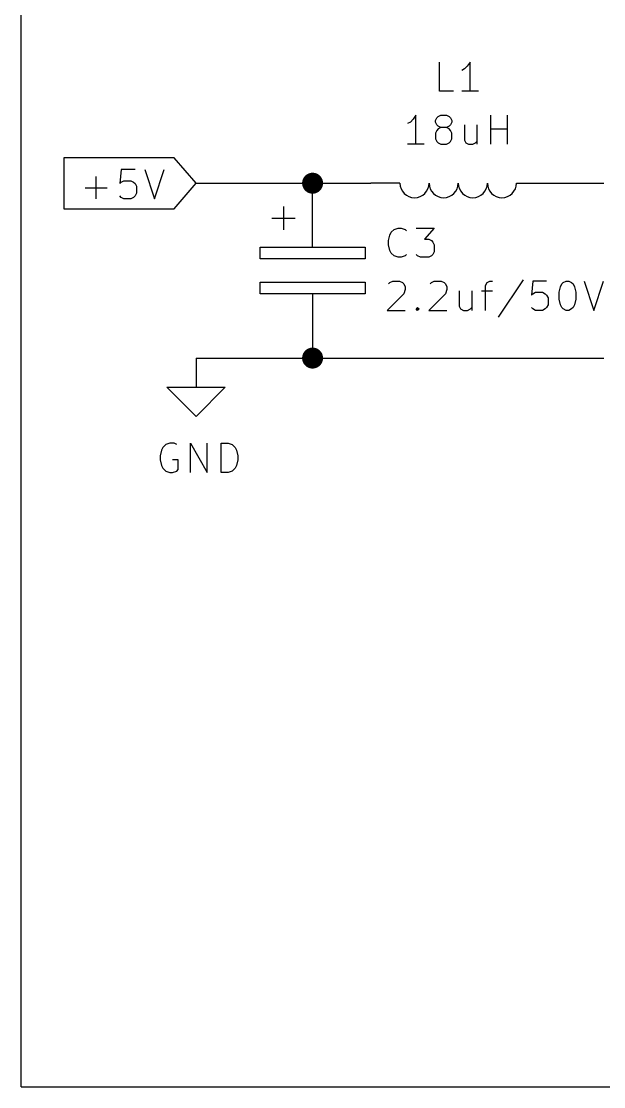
# Model space of a CAD drawing. Extents: x 0.4 to 16.1, y -11.3 to -0.4.
# Drawn here: x 8.3 to 9.3, y -3.5 to -1.672 of the extents above; entities that cross this region are included whole.
import ezdxf

# ---------------------------------------------------------------- set-up
doc = ezdxf.new("R2010")
doc.units = 0
doc.header["$MEASUREMENT"] = 0
for name, color, linetype in [('BLUE3', 171, 'CONTINUOUS'), ('CYAN2', 4, 'CONTINUOUS'), ('GREEN3', 91, 'CONTINUOUS'), ('RED2', 1, 'CONTINUOUS')]:
    doc.layers.add(name, color=color, linetype=linetype)

msp = doc.modelspace()

# ---------------------------------------------------------------- linework, layer by layer
at = {"layer": 'BLUE3', "linetype": 'CONTINUOUS'}
for q in [(8.3, -1.15), (14.1, -3.5)]:
    msp.add_line((8.3, -3.5), q, dxfattribs=at)
at = {"layer": 'CYAN2', "linetype": 'CONTINUOUS'}
for p, q in [((9.01785, -1.79213), (9.01785, -1.74213)), ((9.01785, -1.79213), (9.01785, -1.74213)), ((9.06071, -1.75404), (9.05595, -1.75642)), ((9.06071, -1.75404), (9.05595, -1.75642)), ((9.06548, -1.74928), (9.06071, -1.75404)), ((9.06548, -1.74928), (9.06071, -1.75404)), ((9.07024, -1.74213), (9.06548, -1.74928)), ((9.07024, -1.74213), (9.06548, -1.74928)), ((9.07024, -1.79213), (9.07024, -1.74213)), ((9.07024, -1.79213), (9.07024, -1.74213)), ((9.04167, -1.79213), (9.01785, -1.79213)), ((9.04167, -1.79213), (9.01785, -1.79213)), ((9.08452, -1.79213), (9.05595, -1.79213)), ((9.08452, -1.79213), (9.05595, -1.79213)), ((8.96786, -1.84504), (8.9631, -1.84742)), ((8.96786, -1.84504), (8.9631, -1.84742)), ((8.97262, -1.84028), (8.96786, -1.84504)), ((8.97262, -1.84028), (8.96786, -1.84504)), ((8.97738, -1.83313), (8.97262, -1.84028)), ((8.97738, -1.83313), (8.97262, -1.84028)), ((8.97738, -1.88313), (8.97738, -1.83313)), ((8.97738, -1.88313), (8.97738, -1.83313)), ((9.01072, -1.84265), (9.01309, -1.83789)), ((9.01072, -1.84265), (9.01309, -1.83789)), ((9.01072, -1.84504), (9.01072, -1.84265)), ((9.01072, -1.84504), (9.01072, -1.84265)), ((9.01309, -1.8498), (9.01072, -1.84504)), ((9.01309, -1.8498), (9.01072, -1.84504)), ((9.01309, -1.83789), (9.01548, -1.83551)), ((9.01309, -1.83789), (9.01548, -1.83551)), ((9.01548, -1.83551), (9.02024, -1.83313)), ((9.01548, -1.83551), (9.02024, -1.83313)), ((9.02024, -1.83313), (9.02976, -1.83313)), ((9.02024, -1.83313), (9.02976, -1.83313)), ((9.02976, -1.83313), (9.03452, -1.83551)), ((9.02976, -1.83313), (9.03452, -1.83551)), ((9.03452, -1.83551), (9.03691, -1.83789)), ((9.03452, -1.83551), (9.03691, -1.83789)), ((9.03691, -1.83789), (9.03929, -1.84265)), ((9.03691, -1.83789), (9.03929, -1.84265)), ((9.03929, -1.84504), (9.03691, -1.8498)), ((9.03929, -1.84504), (9.03691, -1.8498)), ((9.03929, -1.84265), (9.03929, -1.84504)), ((9.03929, -1.84265), (9.03929, -1.84504)), ((9.10595, -1.88313), (9.10595, -1.83313)), ((9.10595, -1.88313), (9.10595, -1.83313)), ((9.13452, -1.88313), (9.13452, -1.83313)), ((9.13452, -1.88313), (9.13452, -1.83313)), ((9.01309, -1.85932), (9.01072, -1.86408)), ((9.01309, -1.85932), (9.01072, -1.86408)), ((9.01072, -1.86408), (9.01072, -1.87361)), ((9.01072, -1.86408), (9.01072, -1.87361)), ((9.01548, -1.85218), (9.01309, -1.8498)), ((9.01548, -1.85218), (9.01309, -1.8498)), ((9.01548, -1.85694), (9.01309, -1.85932)), ((9.01548, -1.85694), (9.01309, -1.85932)), ((9.02024, -1.85456), (9.01548, -1.85218)), ((9.02024, -1.85456), (9.01548, -1.85218)), ((9.02024, -1.85456), (9.01548, -1.85694)), ((9.02024, -1.85456), (9.01548, -1.85694)), ((9.02976, -1.85456), (9.02024, -1.85456)), ((9.02976, -1.85456), (9.02024, -1.85456)), ((9.03452, -1.85218), (9.02976, -1.85456)), ((9.03452, -1.85218), (9.02976, -1.85456)), ((9.03452, -1.85694), (9.02976, -1.85456)), ((9.03452, -1.85694), (9.02976, -1.85456)), ((9.03691, -1.8498), (9.03452, -1.85218)), ((9.03691, -1.8498), (9.03452, -1.85218)), ((9.03691, -1.85932), (9.03452, -1.85694)), ((9.03691, -1.85932), (9.03452, -1.85694)), ((9.03929, -1.86408), (9.03691, -1.85932)), ((9.03929, -1.86408), (9.03691, -1.85932)), ((9.03929, -1.87361), (9.03929, -1.86408)), ((9.03929, -1.87361), (9.03929, -1.86408)), ((9.06071, -1.8498), (9.06071, -1.87599)), ((9.06071, -1.8498), (9.06071, -1.87599)), ((9.08214, -1.8498), (9.08214, -1.88313)), ((9.08214, -1.8498), (9.08214, -1.88313)), ((9.10595, -1.85694), (9.13452, -1.85694)), ((9.10595, -1.85694), (9.13452, -1.85694)), ((9.01072, -1.87361), (9.01309, -1.87837)), ((9.01072, -1.87361), (9.01309, -1.87837)), ((9.01309, -1.87837), (9.01548, -1.88075)), ((9.01309, -1.87837), (9.01548, -1.88075)), ((9.01548, -1.88075), (9.02024, -1.88313)), ((9.01548, -1.88075), (9.02024, -1.88313)), ((9.02976, -1.88313), (9.03452, -1.88075)), ((9.02976, -1.88313), (9.03452, -1.88075)), ((9.03452, -1.88075), (9.03691, -1.87837)), ((9.03452, -1.88075), (9.03691, -1.87837)), ((9.03691, -1.87837), (9.03929, -1.87361)), ((9.03691, -1.87837), (9.03929, -1.87361)), ((9.06071, -1.87599), (9.06309, -1.88075)), ((9.06071, -1.87599), (9.06309, -1.88075)), ((9.06309, -1.88075), (9.06786, -1.88313)), ((9.06309, -1.88075), (9.06786, -1.88313)), ((9.075, -1.88313), (9.07976, -1.88075)), ((9.075, -1.88313), (9.07976, -1.88075)), ((9.07976, -1.88075), (9.08214, -1.87837)), ((9.07976, -1.88075), (9.08214, -1.87837)), ((8.99167, -1.88313), (8.9631, -1.88313)), ((8.99167, -1.88313), (8.9631, -1.88313)), ((9.02024, -1.88313), (9.02976, -1.88313)), ((9.02024, -1.88313), (9.02976, -1.88313)), ((9.06786, -1.88313), (9.075, -1.88313)), ((9.06786, -1.88313), (9.075, -1.88313)), ((8.93986, -2.02951), (8.947, -2.02713)), ((8.93986, -2.02951), (8.947, -2.02713)), ((8.947, -2.02713), (8.95176, -2.02713)), ((8.947, -2.02713), (8.95176, -2.02713)), ((8.95176, -2.02713), (8.95891, -2.02951)), ((8.95176, -2.02713), (8.95891, -2.02951)), ((8.97796, -2.02713), (9.00891, -2.02713)), ((8.97796, -2.02713), (9.00891, -2.02713)), ((9.00891, -2.02713), (8.99224, -2.04618)), ((9.00891, -2.02713), (8.99224, -2.04618)), ((8.93034, -2.04856), (8.93272, -2.03904)), ((8.93034, -2.04856), (8.93272, -2.03904)), ((8.93272, -2.03904), (8.9351, -2.03428)), ((8.93272, -2.03904), (8.9351, -2.03428)), ((8.9351, -2.03428), (8.93986, -2.02951)), ((8.9351, -2.03428), (8.93986, -2.02951)), ((8.95891, -2.02951), (8.96129, -2.03189)), ((8.95891, -2.02951), (8.96129, -2.03189)), ((8.99224, -2.04618), (8.99939, -2.04618)), ((8.99224, -2.04618), (8.99939, -2.04618)), ((8.99939, -2.04618), (9.00415, -2.04856)), ((8.99939, -2.04618), (9.00415, -2.04856)), ((8.93034, -2.0557), (8.93034, -2.04856)), ((8.93034, -2.0557), (8.93034, -2.04856)), ((8.93272, -2.06522), (8.93034, -2.0557)), ((8.93272, -2.06522), (8.93034, -2.0557)), ((8.9351, -2.06999), (8.93272, -2.06522)), ((8.9351, -2.06999), (8.93272, -2.06522)), ((9.00415, -2.04856), (9.00653, -2.05094)), ((9.00415, -2.04856), (9.00653, -2.05094)), ((9.00653, -2.05094), (9.00891, -2.0557)), ((9.00653, -2.05094), (9.00891, -2.0557)), ((9.00891, -2.0557), (9.00891, -2.06761)), ((9.00891, -2.0557), (9.00891, -2.06761)), ((8.93986, -2.07475), (8.9351, -2.06999)), ((8.93986, -2.07475), (8.9351, -2.06999)), ((8.947, -2.07713), (8.93986, -2.07475)), ((8.947, -2.07713), (8.93986, -2.07475)), ((8.95176, -2.07713), (8.947, -2.07713)), ((8.95176, -2.07713), (8.947, -2.07713)), ((8.95891, -2.07475), (8.95176, -2.07713)), ((8.95891, -2.07475), (8.95176, -2.07713)), ((8.96129, -2.07237), (8.95891, -2.07475)), ((8.96129, -2.07237), (8.95891, -2.07475)), ((8.98034, -2.07475), (8.97796, -2.07237)), ((8.98034, -2.07475), (8.97796, -2.07237)), ((8.9851, -2.07713), (8.98034, -2.07475)), ((8.9851, -2.07713), (8.98034, -2.07475)), ((8.99939, -2.07713), (8.9851, -2.07713)), ((8.99939, -2.07713), (8.9851, -2.07713)), ((9.00415, -2.07475), (8.99939, -2.07713)), ((9.00415, -2.07475), (8.99939, -2.07713)), ((9.00653, -2.07237), (9.00415, -2.07475)), ((9.00653, -2.07237), (9.00415, -2.07475)), ((9.00891, -2.06761), (9.00653, -2.07237)), ((9.00891, -2.06761), (9.00653, -2.07237)), ((8.93272, -2.12051), (8.93748, -2.11813)), ((8.93272, -2.12051), (8.93748, -2.11813)), ((8.93748, -2.11813), (8.94939, -2.11813)), ((8.93748, -2.11813), (8.94939, -2.11813)), ((8.94939, -2.11813), (8.95415, -2.12051)), ((8.94939, -2.11813), (8.95415, -2.12051)), ((9.00415, -2.12051), (9.00891, -2.11813)), ((9.00415, -2.12051), (9.00891, -2.11813)), ((9.00891, -2.11813), (9.02081, -2.11813)), ((9.00891, -2.11813), (9.02081, -2.11813)), ((9.02081, -2.11813), (9.02557, -2.12051)), ((9.02081, -2.11813), (9.02557, -2.12051)), ((9.09938, -2.12051), (9.10415, -2.11813)), ((9.09938, -2.12051), (9.10415, -2.11813)), ((9.10415, -2.11813), (9.10891, -2.11813)), ((9.10415, -2.11813), (9.10891, -2.11813)), ((9.16129, -2.11575), (9.11843, -2.18004)), ((9.16129, -2.11575), (9.11843, -2.18004)), ((9.17795, -2.11813), (9.17557, -2.14194)), ((9.17795, -2.11813), (9.17557, -2.14194)), ((9.20176, -2.11813), (9.17795, -2.11813)), ((9.20176, -2.11813), (9.17795, -2.11813)), ((9.23033, -2.12051), (9.23509, -2.11813)), ((9.23033, -2.12051), (9.23509, -2.11813)), ((9.23509, -2.11813), (9.23986, -2.11813)), ((9.23509, -2.11813), (9.23986, -2.11813)), ((9.23986, -2.11813), (9.24462, -2.12051)), ((9.23986, -2.11813), (9.24462, -2.12051)), ((9.26605, -2.11813), (9.28271, -2.16813)), ((9.26605, -2.11813), (9.28271, -2.16813)), ((9.28271, -2.16813), (9.29938, -2.11813)), ((9.28271, -2.16813), (9.29938, -2.11813)), ((8.93034, -2.12289), (8.93272, -2.12051)), ((8.93034, -2.12289), (8.93272, -2.12051)), ((8.95415, -2.12051), (8.95653, -2.12289)), ((8.95415, -2.12051), (8.95653, -2.12289)), ((8.95653, -2.12289), (8.95891, -2.12765)), ((8.95653, -2.12289), (8.95891, -2.12765)), ((8.95891, -2.13242), (8.95653, -2.13956)), ((8.95891, -2.13242), (8.95653, -2.13956)), ((8.95891, -2.12765), (8.95891, -2.13242)), ((8.95891, -2.12765), (8.95891, -2.13242)), ((9.00177, -2.12289), (9.00415, -2.12051)), ((9.00177, -2.12289), (9.00415, -2.12051)), ((9.02557, -2.12051), (9.02796, -2.12289)), ((9.02557, -2.12051), (9.02796, -2.12289)), ((9.02796, -2.12289), (9.03034, -2.12765)), ((9.02796, -2.12289), (9.03034, -2.12765)), ((9.03034, -2.13242), (9.02796, -2.13956)), ((9.03034, -2.13242), (9.02796, -2.13956)), ((9.03034, -2.12765), (9.03034, -2.13242)), ((9.03034, -2.12765), (9.03034, -2.13242)), ((9.05176, -2.1348), (9.05176, -2.16099)), ((9.05176, -2.1348), (9.05176, -2.16099)), ((9.07319, -2.1348), (9.07319, -2.16813)), ((9.07319, -2.1348), (9.07319, -2.16813)), ((9.08986, -2.1348), (9.10891, -2.1348)), ((9.08986, -2.1348), (9.10891, -2.1348)), ((9.097, -2.12528), (9.09938, -2.12051)), ((9.097, -2.12528), (9.09938, -2.12051)), ((9.097, -2.16813), (9.097, -2.12528)), ((9.097, -2.16813), (9.097, -2.12528)), ((9.17795, -2.13956), (9.18272, -2.13718)), ((9.17795, -2.13956), (9.18272, -2.13718)), ((9.18272, -2.13718), (9.19462, -2.13718)), ((9.18272, -2.13718), (9.19462, -2.13718)), ((9.19462, -2.13718), (9.19938, -2.13956)), ((9.19462, -2.13718), (9.19938, -2.13956)), ((9.22319, -2.13718), (9.22557, -2.12765)), ((9.22319, -2.13718), (9.22557, -2.12765)), ((9.22319, -2.14908), (9.22319, -2.13718)), ((9.22319, -2.14908), (9.22319, -2.13718)), ((9.22557, -2.12765), (9.22795, -2.12289)), ((9.22557, -2.12765), (9.22795, -2.12289)), ((9.22795, -2.12289), (9.23033, -2.12051)), ((9.22795, -2.12289), (9.23033, -2.12051)), ((9.24462, -2.12051), (9.247, -2.12289)), ((9.24462, -2.12051), (9.247, -2.12289)), ((9.247, -2.12289), (9.24938, -2.12765)), ((9.247, -2.12289), (9.24938, -2.12765)), ((9.24938, -2.12765), (9.25176, -2.13718)), ((9.24938, -2.12765), (9.25176, -2.13718)), ((9.25176, -2.13718), (9.25176, -2.14908)), ((9.25176, -2.13718), (9.25176, -2.14908)), ((8.95653, -2.13956), (8.92796, -2.16813)), ((8.95653, -2.13956), (8.92796, -2.16813)), ((9.02796, -2.13956), (8.99939, -2.16813)), ((9.02796, -2.13956), (8.99939, -2.16813)), ((9.17557, -2.14194), (9.17795, -2.13956)), ((9.17557, -2.14194), (9.17795, -2.13956)), ((9.19938, -2.13956), (9.20176, -2.14194)), ((9.19938, -2.13956), (9.20176, -2.14194)), ((9.20176, -2.14194), (9.20415, -2.1467)), ((9.20176, -2.14194), (9.20415, -2.1467)), ((9.20415, -2.1467), (9.20415, -2.15861)), ((9.20415, -2.1467), (9.20415, -2.15861)), ((9.22557, -2.15861), (9.22319, -2.14908)), ((9.22557, -2.15861), (9.22319, -2.14908)), ((9.25176, -2.14908), (9.24938, -2.15861)), ((9.25176, -2.14908), (9.24938, -2.15861)), ((8.92796, -2.16813), (8.95891, -2.16813)), ((8.92796, -2.16813), (8.95891, -2.16813)), ((8.97796, -2.16575), (8.98033, -2.16337)), ((8.97796, -2.16575), (8.98033, -2.16337)), ((8.98033, -2.16813), (8.97796, -2.16575)), ((8.98033, -2.16813), (8.97796, -2.16575)), ((8.98033, -2.16337), (8.98272, -2.16575)), ((8.98033, -2.16337), (8.98033, -2.16813)), ((8.98033, -2.16337), (8.98272, -2.16575)), ((8.98033, -2.16337), (8.98033, -2.16813)), ((8.98272, -2.16575), (8.98033, -2.16813)), ((8.98272, -2.16575), (8.98033, -2.16813)), ((8.99939, -2.16813), (9.03034, -2.16813)), ((8.99939, -2.16813), (9.03034, -2.16813)), ((9.05176, -2.16099), (9.05415, -2.16575)), ((9.05176, -2.16099), (9.05415, -2.16575)), ((9.05415, -2.16575), (9.05891, -2.16813)), ((9.05415, -2.16575), (9.05891, -2.16813)), ((9.05891, -2.16813), (9.06605, -2.16813)), ((9.05891, -2.16813), (9.06605, -2.16813)), ((9.06605, -2.16813), (9.07081, -2.16575)), ((9.06605, -2.16813), (9.07081, -2.16575)), ((9.07081, -2.16575), (9.07319, -2.16337)), ((9.07081, -2.16575), (9.07319, -2.16337)), ((9.17795, -2.16575), (9.17557, -2.16337)), ((9.17795, -2.16575), (9.17557, -2.16337)), ((9.18272, -2.16813), (9.17795, -2.16575)), ((9.18272, -2.16813), (9.17795, -2.16575)), ((9.19462, -2.16813), (9.18272, -2.16813)), ((9.19462, -2.16813), (9.18272, -2.16813)), ((9.19938, -2.16575), (9.19462, -2.16813)), ((9.19938, -2.16575), (9.19462, -2.16813)), ((9.20176, -2.16337), (9.19938, -2.16575)), ((9.20176, -2.16337), (9.19938, -2.16575)), ((9.20415, -2.15861), (9.20176, -2.16337)), ((9.20415, -2.15861), (9.20176, -2.16337)), ((9.22795, -2.16337), (9.22557, -2.15861)), ((9.22795, -2.16337), (9.22557, -2.15861)), ((9.23033, -2.16575), (9.22795, -2.16337)), ((9.23033, -2.16575), (9.22795, -2.16337)), ((9.23509, -2.16813), (9.23033, -2.16575)), ((9.23509, -2.16813), (9.23033, -2.16575)), ((9.23986, -2.16813), (9.23509, -2.16813)), ((9.23986, -2.16813), (9.23509, -2.16813)), ((9.24462, -2.16575), (9.23986, -2.16813)), ((9.24462, -2.16575), (9.23986, -2.16813)), ((9.247, -2.16337), (9.24462, -2.16575)), ((9.247, -2.16337), (9.24462, -2.16575)), ((9.24938, -2.15861), (9.247, -2.16337)), ((9.24938, -2.15861), (9.247, -2.16337)), ((8.54071, -2.40804), (8.53833, -2.41756)), ((8.54309, -2.40328), (8.54071, -2.40804)), ((8.54786, -2.39851), (8.54309, -2.40328)), ((8.555, -2.39613), (8.54786, -2.39851)), ((8.56214, -2.39613), (8.555, -2.39613)), ((8.56691, -2.39851), (8.56214, -2.39613)), ((8.59071, -2.44613), (8.59071, -2.39613)), ((8.59071, -2.39613), (8.61928, -2.44613)), ((8.61928, -2.44613), (8.61928, -2.39613)), ((8.64309, -2.44613), (8.64309, -2.39613)), ((8.64309, -2.39613), (8.655, -2.39613)), ((8.655, -2.39613), (8.66214, -2.39851)), ((8.66214, -2.39851), (8.66691, -2.40328)), ((8.66691, -2.40328), (8.66929, -2.40804)), ((8.66929, -2.40804), (8.67167, -2.41756)), ((8.53833, -2.41756), (8.53833, -2.4247)), ((8.53833, -2.4247), (8.54071, -2.43422)), ((8.56928, -2.4247), (8.55976, -2.4247)), ((8.56928, -2.44137), (8.56928, -2.4247)), ((8.67167, -2.4247), (8.66929, -2.43422)), ((8.67167, -2.41756), (8.67167, -2.4247)), ((8.54071, -2.43422), (8.54309, -2.43899)), ((8.54309, -2.43899), (8.54786, -2.44375)), ((8.54786, -2.44375), (8.555, -2.44613)), ((8.555, -2.44613), (8.55976, -2.44613)), ((8.55976, -2.44613), (8.56691, -2.44375)), ((8.56691, -2.44375), (8.56928, -2.44137)), ((8.655, -2.44613), (8.64309, -2.44613)), ((8.66214, -2.44375), (8.655, -2.44613)), ((8.66691, -2.43899), (8.66214, -2.44375)), ((8.66929, -2.43422), (8.66691, -2.43899))]:
    msp.add_line(p, q, dxfattribs=at)
at = {"layer": 'GREEN3', "linetype": 'CONTINUOUS'}
for p, q in [((8.6, -1.95), (8.8, -1.95)), ((8.8, -1.95), (8.9, -1.95)), ((9.2, -1.95), (9.3, -1.95)), ((8.6, -2.25), (8.8, -2.25)), ((8.8, -2.25), (9.3, -2.25))]:
    msp.add_line(p, q, dxfattribs=at)
at = {"layer": 'GREEN3', "const_width": 0.018}
for points in [[(8.791, -1.95, 1), (8.809, -1.95, 1)], [(8.791, -2.25, 1), (8.809, -2.25, 1)]]:
    msp.add_lwpolyline(points, format="xyb", close=True, dxfattribs=at)
at = {"layer": 'RED2', "linetype": 'CONTINUOUS'}
for p, q in [((8.5625, -1.90624), (8.37322, -1.90624)), ((8.37322, -1.90624), (8.37322, -1.95)), ((8.6, -1.95), (8.5625, -1.90624)), ((8.47143, -1.9267), (8.46905, -1.95052)), ((8.49524, -1.9267), (8.47143, -1.9267)), ((8.5119, -1.9267), (8.52857, -1.9767)), ((8.52857, -1.9767), (8.54524, -1.9267)), ((8.37322, -1.95), (8.37322, -1.99376)), ((8.42857, -1.9767), (8.42857, -1.93861)), ((8.46905, -1.95052), (8.47143, -1.94813)), ((8.47143, -1.94813), (8.47619, -1.94575)), ((8.47619, -1.94575), (8.48809, -1.94575)), ((8.48809, -1.94575), (8.49285, -1.94813)), ((8.49285, -1.94813), (8.49524, -1.95052)), ((8.49524, -1.95052), (8.49762, -1.95528)), ((8.49762, -1.95528), (8.49762, -1.96718)), ((8.5625, -1.99376), (8.6, -1.95)), ((8.8, -2.06), (8.8, -1.95)), ((8.8, -2.06), (8.8, -1.95)), ((8.95, -1.95), (8.9, -1.95)), ((8.95, -1.95), (8.9, -1.95)), ((9.15, -1.95), (9.2, -1.95)), ((9.15, -1.95), (9.2, -1.95)), ((8.40952, -1.95766), (8.44762, -1.95766)), ((8.47143, -1.97433), (8.46905, -1.97194)), ((8.49524, -1.97194), (8.49285, -1.97433)), ((8.49762, -1.96718), (8.49524, -1.97194)), ((8.47619, -1.9767), (8.47143, -1.97433)), ((8.48809, -1.9767), (8.47619, -1.9767)), ((8.49285, -1.97433), (8.48809, -1.9767)), ((8.75, -1.99), (8.75, -2.03)), ((8.37322, -1.99376), (8.5625, -1.99376)), ((8.73, -2.01), (8.77, -2.01)), ((8.71, -2.08), (8.71, -2.06)), ((8.71, -2.06), (8.89, -2.06)), ((8.89, -2.06), (8.89, -2.08)), ((8.89, -2.08), (8.71, -2.08)), ((8.71, -2.14), (8.71, -2.12)), ((8.71, -2.12), (8.89, -2.12)), ((8.89, -2.12), (8.89, -2.14)), ((8.89, -2.14), (8.71, -2.14)), ((8.8, -2.14), (8.8, -2.25)), ((8.8, -2.14), (8.8, -2.25)), ((8.6, -2.25), (8.6, -2.3)), ((8.6, -2.35), (8.55, -2.3)), ((8.55, -2.3), (8.6, -2.3)), ((8.6, -2.3), (8.65, -2.3)), ((8.65, -2.3), (8.6, -2.35))]:
    msp.add_line(p, q, dxfattribs=at)
at = {"layer": 'RED2'}
for centre in [(8.975, -1.94989), (9.025, -1.94989), (9.075, -1.94989), (9.125, -1.94989)]:
    msp.add_arc(centre, 0.025, -179.756, -0.24362, dxfattribs=at)

doc.saveas('drawing.dxf')
